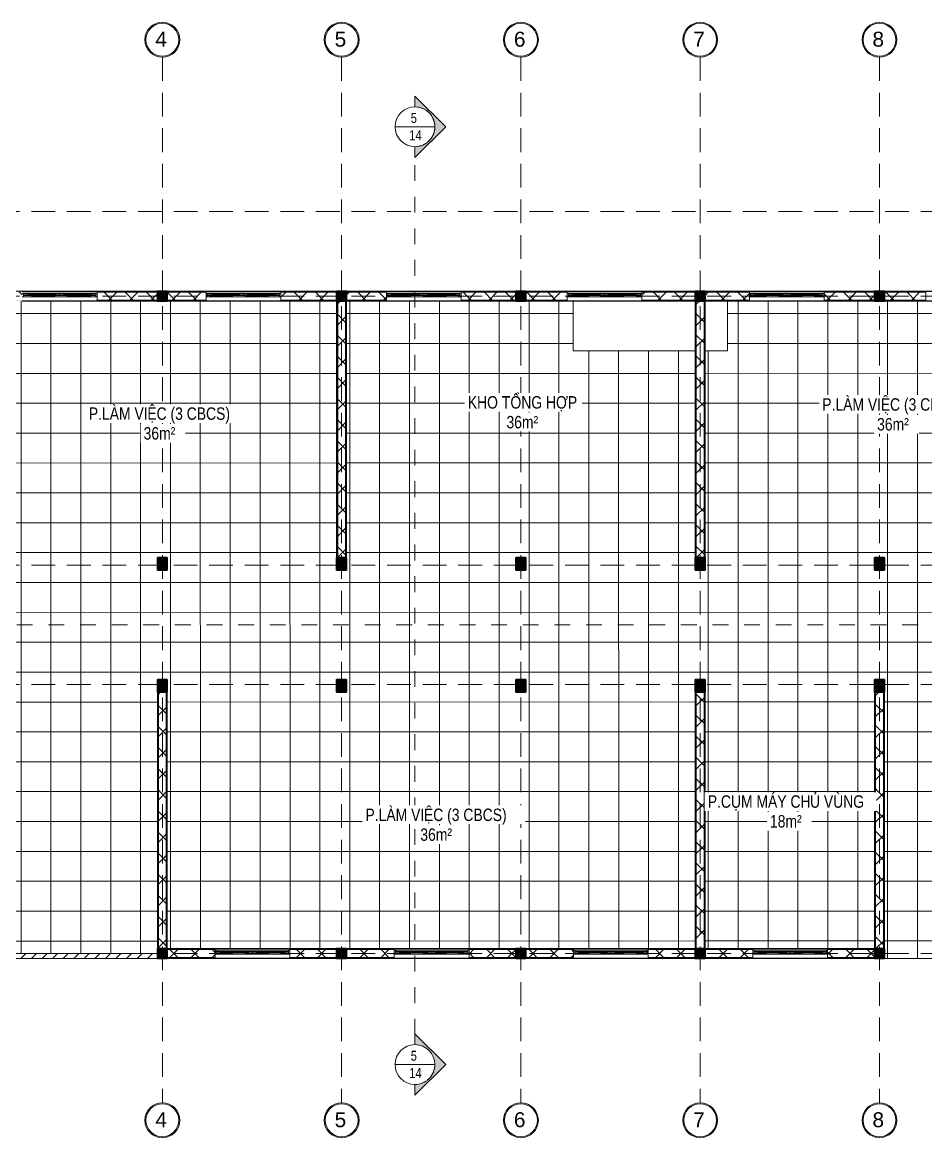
# Model space of a CAD drawing. Header units: millimetres. Extents: x -8365 to 42684, y -5903 to 18700.
# Drawn here: x 8838 to 26978, y -3700 to 18700 of the extents above; entities that cross this region are included whole.
import ezdxf

# ---------------------------------------------------------------- set-up
doc = ezdxf.new("R2010")
doc.units = ezdxf.units.MM
for name, pattern in [('Abgebrochen', [714.375, 476.25, -238.125]), ('Aligning Line', [635, 317.5, -317.5]), ('Hidden', [714.375, 476.25, -238.125])]:
    doc.linetypes.add(name, pattern=pattern)
for name, color, linetype, lineweight in [('A-FLOR', 7, 'Continuous', 9), ('A-FLOR-PATT', 7, 'Continuous', 9), ('A-GLAZ', 7, 'Continuous', 18), ('A-WALL', 7, 'Continuous', 25), ('A-WALL-PATT', 7, 'Continuous', 18), ('G-ANNO-SYMB', 7, 'Abgebrochen', 9), ('G-ANNO-TEXT', 7, 'Continuous', 9), ('S-COLS', 7, 'Continuous', 25), ('S-GRID', 7, 'Continuous', 9), ('S-GRID-IDEN', 7, 'Continuous', 9)]:
    doc.layers.add(name, color=color, linetype=linetype, lineweight=lineweight)
doc.styles.add('Arial', font='arial.ttf', dxfattribs={"width": 0.8, "height": 200})
doc.styles.add('Arial_1', font='arial.ttf', dxfattribs={"height": 300})
doc.styles.add('Arial_2', font='arial.ttf', dxfattribs={"width": 0.8, "height": 250})
doc.styles.add('Arial_3', font='arial.ttf', dxfattribs={"width": 0.8, "height": 250})
pattern_1 = [(0, (0, 0), (406.4, 101.6), [33.528, -271.272, 33.528, -271.272, -1625.6]), (0, (0, 0), (406.4, 101.6), [-609.6, 33.528, -576.072, 33.528, -271.272, -711.2]), (0, (0, 0), (406.4, 101.6), [-1524, 33.528, -169.672, 33.528, -474.472]), (120, (152.4, 50.8), (-291.18818, 301.15272), [33.528, -271.272, 33.528, -271.272, -1625.6]), (120, (152.4, 50.8), (-291.18818, 301.15272), [-609.6, 33.528, -576.072, 33.528, -271.272, -711.2]), (120, (152.4, 50.8), (-291.18818, 301.15272), [-1524, 33.528, -169.672, 33.528, -474.472]), (240, (203.2, 254), (-115.21182, -402.75272), [33.528, -271.272, 33.528, -271.272, -1625.6]), (240, (203.2, 254), (-115.21182, -402.75272), [-609.6, 33.528, -576.072, 33.528, -271.272, -711.2]), (240, (203.2, 254), (-115.21182, -402.75272), [-1524, 33.528, -169.672, 33.528, -474.472])]
pattern_2 = [(45, (0, 0), (-212.132, 212.132), []), (135, (0, 0), (-212.132, -212.132), [])]

# ---------------------------------------------------------------- blocks, each defined once
blk = doc.blocks.new('CUA SO 2 CANH NHOM KINH O O THOANG - S1_1500x1800-2404851-04_MẶT BẰNG TẦNG 4')
at = {"layer": 'A-GLAZ'}
for p, q in [((-725, 63), (-750, 63)), ((-725, -13), (-725, 63)), ((-649, 37.5), (-725, 37.5)), ((-725, 37.5), (-725, 12.5)), ((-725, 12.5), (-649, 12.5)), ((-649, 12.5), (-649, 37.5)), ((-76, 27.5), (-649, 27.5)), ((-649, 27.5), (-649, 22.5)), ((-649, 22.5), (-76, 22.5)), ((0, 37.5), (-76, 37.5)), ((-76, 37.5), (-76, 12.5)), ((-76, 22.5), (-76, 27.5)), ((-76, 12.5), (0, 12.5)), ((0, 12.5), (0, 37.5)), ((76, 37.5), (0, 37.5)), ((0, 37.5), (0, 12.5)), ((0, 12.5), (76, 12.5)), ((76, 12.5), (76, 37.5)), ((649, 27.5), (76, 27.5)), ((76, 27.5), (76, 22.5)), ((76, 22.5), (649, 22.5)), ((725, 37.5), (649, 37.5)), ((649, 37.5), (649, 12.5)), ((649, 22.5), (649, 27.5)), ((649, 12.5), (725, 12.5)), ((750, 63), (725, 63)), ((725, 63), (725, -13)), ((725, 12.5), (725, 37.5)), ((-750, -13), (-725, -13)), ((725, -13), (750, -13))]:
    blk.add_line(p, q, dxfattribs=at)
at = {"layer": 'A-GLAZ', "lineweight": 9}
for p, q in [((-725, 63), (725, 63)), ((-649, 37.5), (-76, 37.5)), ((-76, 12.5), (-649, 12.5)), ((76, 37.5), (649, 37.5)), ((649, 12.5), (76, 12.5)), ((725, -13), (-725, -13))]:
    blk.add_line(p, q, dxfattribs=at)
blk = doc.blocks.new('M_Concrete-Rectangular-Column - COT200X200-2391835-04_MẶT BẰNG TẦNG 4')
at = {"layer": 'S-COLS', "lineweight": 35}
blk.add_hatch(color=256, dxfattribs=at).paths.add_polyline_path([(100, -100), (100, 100), (-100, 100), (-100, -100)])
for p, q in [((100, 100), (-100, 100)), ((-100, 100), (-100, -100)), ((100, -100), (100, 100)), ((-100, -100), (100, -100))]:
    blk.add_line(p, q, dxfattribs=at)
blk = doc.blocks.new('M_Concrete-Rectangular-Column - COT200X250-2391840-04_MẶT BẰNG TẦNG 4')
at = {"layer": 'S-COLS', "lineweight": 35}
blk.add_hatch(color=256, dxfattribs=at).paths.add_polyline_path([(100, -125), (100, 125), (-100, 125), (-100, -125)])
for p, q in [((100, 125), (-100, 125)), ((-100, 125), (-100, -125)), ((100, -125), (100, 125)), ((-100, -125), (100, -125))]:
    blk.add_line(p, q, dxfattribs=at)
blk = doc.blocks.new('Section - CAT DUNG-122916-04_MẶT BẰNG TẦNG 4')
at = {"layer": 'G-ANNO-SYMB', "linetype": 'Continuous'}
h = blk.add_hatch(color=256, dxfattribs=at)
edge = h.paths.add_edge_path()
edge.add_line((0.18, 0), (-2, 0))
edge.add_arc((-6, 0), 4, 0, 90)
edge.add_arc((-6, 0), 4, 90, 180)
edge.add_line((-10, 0), (-12.18, 0))
edge.add_line((-12.18, 0), (-6, 6.18))
edge.add_line((-6, 6.18), (0.18, 0))
for p, q in [((-6, 6.18), (-12.18, 0)), ((0.18, 0), (-6, 6.18)), ((-12.18, 0), (-10, 0)), ((-2, 0), (0.18, 0))]:
    blk.add_line(p, q, dxfattribs=at)
for start, end in [(360, 180), (90, 180), (0, 90), (180, 360)]:
    blk.add_arc((-6, 0), 4, start, end, dxfattribs=at)
blk = doc.blocks.new('Grid - TRUC  D1-102336-04_MẶT BẰNG TẦNG 4')
at = {"layer": 'S-GRID-IDEN'}
for radius in [3.5, 3.3]:
    blk.add_circle((0, 0), radius, dxfattribs=at)

msp = doc.modelspace()

# ---------------------------------------------------------------- hatches: boundary and pattern name
at = {"layer": 'A-FLOR-PATT'}
h = msp.add_hatch(dxfattribs=at)
h.set_pattern_fill('FP_6', color=256, style=0, pattern_type=2)
h.set_pattern_definition([(0.0043, (16612.5, 7449.6), (-0.045, 600), []), (90.004, (16612.5, 7449.6), (-600, -0.042), [])])
h.paths.add_polyline_path([(1174, 2450), (1174, 2450), (1174, 2250)])
h.paths.add_polyline_path([(700, 2445), (695, 2450), (450, 2450), (450, 2445), (677, 2445)])
h.paths.add_polyline_path([(26150, -99), (32295, -98), (32295, 94), (37045, 94), (37045, 2445), (37255, 2445), (37265, 7700), (37250, 7700), (37250, 5250), (37050, 5250), (37050, 7700), (33250, 7700), (33250, 10038), (33230, 10041), (33218, 10045), (33204, 10054), (33199, 10058), (33190, 10068), (33180, 10088), (33176, 10099), (33175, 10118), (33179, 10136), (33185, 10150), (33195, 10163), (33205, 10173), (33219, 10182), (33219, 11974), (33250, 11974), (33250, 14800), (29750, 14800), (29750, 11298), (29781, 11306), (30299, 11547), (30346, 11742), (30479, 11458), (30526, 11653), (31075, 11909), (31075, 11904), (31095, 11909), (31095, 11906), (31105, 11909), (31105, 10181), (31123, 10168), (31136, 10155), (31144, 10141), (31148, 10122), (31149, 10103), (31143, 10084), (31134, 10067), (31119, 10053), (31103, 10044), (31090, 10039), (31075, 10038), (31054, 10041), (31044, 10044), (31026, 10057), (31014, 10070), (31005, 10084), (31001, 10100), (29823, 10100), (29820, 10084), (29809, 10067), (29795, 10053), (29779, 10043), (29766, 10040), (29750, 10038), (29750, 7700), (29550, 7700), (29550, 13100), (23000, 13100), (23000, 12100), (22550, 12100), (22550, 7700), (22350, 7700), (22350, 12100), (19900, 12100), (19900, 13100), (15350, 13100), (15350, 7700), (15150, 7700), (15150, 13100), (8150, 13100), (8150, 7700), (7950, 7700), (7950, 10038), (7930, 10041), (7918, 10045), (7907, 10052), (7899, 10058), (7890, 10068), (7880, 10088), (7876, 10100), (7875, 10118), (7879, 10136), (7885, 10150), (7895, 10163), (7905, 10173), (7919, 10182), (7919, 11974), (7950, 11974), (7950, 14800), (4450, 14800), (4450, 13406), (5450, 13406), (5450, 13106), (4450, 13106), (4450, 10314), (4589, 10314), (4589, 6600), (4589, 6600), (4589, 2885), (1174, 2885), (1174, 2450), (700, 2450), (700, 500), (700, 94), (5450, 94), (5450, 0), (11550, 0), (11550, 5500), (11750, 5500), (11750, 100), (22350, 100), (22350, 5500), (22550, 5500), (22550, 100), (25950, 100), (25950, 5500), (26150, 5500), (26150, -85)])
h.paths.add_polyline_path([(37045, 2445), (37045, 2795), (37050, 2795), (37050, 3400), (37150, 3400), (37150, 2795), (37145, 2795), (37145, 2545), (37069, 2469)])
h.paths.add_polyline_path([(100, 6600), (100, 6600), (81, 6600)])
h.paths.add_polyline_path([(-3970, 4400), (-1200, 4400), (-1200, 6600), (-1200, 6600), (-1200, 8800), (-4026, 8800), (-4050, 4400)])
h.paths.add_polyline_path([(29750, 5250), (29550, 5250), (29550, 5500), (29750, 5500)])
h.paths.add_polyline_path([(18950, 5250), (18750, 5250), (18750, 5500), (18950, 5500), (18950, 5400)])
h.paths.add_polyline_path([(33250, 5250), (33250, 5500), (33450, 5500), (33450, 5250)])
h.paths.add_polyline_path([(8150, 5250), (7950, 5250), (7950, 5500), (8150, 5500)])
h.paths.add_polyline_path([(15150, 5250), (15150, 5500), (15350, 5500), (15350, 5250)])
h.paths.add_polyline_path([(11750, 7700), (11550, 7700), (11550, 7950), (11750, 7950)])
h.paths.add_polyline_path([(18950, 7700), (18750, 7700), (18750, 7950), (18950, 7950)])
h.paths.add_polyline_path([(25950, 7700), (25950, 7950), (26150, 7950), (26150, 7700)])
h.paths.add_polyline_path([(34550, 7900), (34550, 8500), (34650, 8500), (34650, 9300), (34550, 9300), (34550, 9400), (34350, 9400), (34350, 9500), (37050, 9500), (37050, 9502), (33450, 9502), (33451, 9500), (33550, 9500), (33550, 9400), (33450, 9400), (33450, 7900), (34157, 7900)])
h.paths.add_polyline_path([(35111, 7900), (37050, 7900), (37050, 7903), (35000, 7903), (35000, 8452), (34650, 8452), (34650, 7900), (35001, 7900)])
h.paths.add_polyline_path([(37250, 7900), (37265, 7900), (37270, 10470), (37250, 10470), (37250, 7938)])
h.paths.add_polyline_path([(6625, 10038), (6604, 10041), (6589, 10047), (6578, 10055), (6567, 10066), (6558, 10081), (6553, 10094), (6551, 10113), (6553, 10130), (6559, 10146), (6570, 10162), (6580, 10171), (6595, 10181), (6595, 11974), (6656, 11974), (6657, 10180), (6673, 10170), (6683, 10159), (6693, 10144), (6698, 10131), (6700, 10113), (6698, 10095), (6691, 10079), (6681, 10063), (6674, 10056), (6656, 10044), (6641, 10039), (6634, 10039)])
h.paths.add_polyline_path([(31925, 10038), (31904, 10041), (31889, 10047), (31878, 10055), (31867, 10066), (31858, 10081), (31853, 10094), (31851, 10113), (31853, 10130), (31859, 10146), (31870, 10162), (31880, 10171), (31895, 10181), (31895, 11974), (31956, 11974), (31957, 10180), (31973, 10170), (31983, 10159), (31993, 10144), (31998, 10131), (32000, 10113), (31998, 10095), (31991, 10079), (31981, 10063), (31974, 10056), (31956, 10044), (31941, 10039)])
h.paths.add_polyline_path([(4250, 10314), (4250, 13106), (700, 13106), (700, 10750), (1174, 10750), (1174, 10314), (4132, 10314)])
h.paths.add_polyline_path([(37270, 10570), (37275, 13300), (37250, 13300), (37250, 10570)])
h.paths.add_polyline_path([(600, 10750), (695, 10750), (700, 10755), (450, 10755), (450, 10750), (557, 10750)])
h.paths.add_polyline_path([(18950, 13300), (29550, 13301), (29550, 13301), (8150, 13302), (8150, 13300), (18750, 13300)])
h.paths.add_polyline_path([(4250, 13406), (4250, 15000), (4250, 15000), (4250, 13406)])
at = {"layer": 'A-WALL-PATT', "lineweight": 9}
h = msp.add_hatch(dxfattribs=at)
h.set_pattern_fill('FP_2', color=256, style=0, pattern_type=2)
h.set_pattern_definition(pattern_1)
h.paths.add_polyline_path([(8150, 13285), (8838, 13285), (8838, 13300), (8150, 13300)])
h.paths.add_polyline_path([(29550, 13285), (29550, 13300), (28478, 13300), (28478, 13285)])
h.paths.add_polyline_path([(12528, 13285), (12528, 13300), (11750, 13300), (11750, 13285)])
h.paths.add_polyline_path([(18750, 13285), (18750, 13300), (17648, 13300), (17648, 13285)])
h.paths.add_polyline_path([(24938, 13285), (25950, 13285), (25950, 13300), (24938, 13300)])
h.paths.add_polyline_path([(11550, 13285), (11550, 13300), (10338, 13300), (10338, 13285)])
h.paths.add_polyline_path([(19778, 13285), (19778, 13300), (18950, 13300), (18950, 13285)])
h.paths.add_polyline_path([(26150, 13285), (26978, 13285), (26978, 13300), (26150, 13300), (26150, 13294)])
h.paths.add_polyline_path([(22719, 13285), (23438, 13285), (23438, 13300), (22550, 13300), (22550, 13285)])
h.paths.add_polyline_path([(15150, 13285), (15150, 13300), (14028, 13300), (14028, 13285), (15094, 13285)])
h.paths.add_polyline_path([(21278, 13285), (22350, 13285), (22350, 13300), (21278, 13300)])
h.paths.add_polyline_path([(15350, 13285), (16148, 13285), (16148, 13300), (15350, 13300), (15350, 13294)])
h = msp.add_hatch(dxfattribs=at)
h.set_pattern_fill('FP_3', color=256, style=0, pattern_type=2)
h.set_pattern_definition(pattern_2)
h.paths.add_polyline_path([(8150, 13115), (8838, 13115), (8838, 13285), (8150, 13285)])
h.paths.add_polyline_path([(29550, 13115), (29550, 13285), (28478, 13285), (28478, 13115)])
h.paths.add_polyline_path([(15350, 13115), (16148, 13115), (16148, 13285), (15350, 13285), (15350, 13117)])
h.paths.add_polyline_path([(11750, 13115), (12528, 13115), (12528, 13285), (11750, 13285), (11750, 13145)])
h.paths.add_polyline_path([(10338, 13115), (11550, 13115), (11550, 13285), (10338, 13285), (10338, 13200)])
h.paths.add_polyline_path([(19778, 13115), (19778, 13285), (18950, 13285), (18950, 13115)])
h.paths.add_polyline_path([(18750, 13115), (18750, 13285), (17648, 13285), (17648, 13115)])
h.paths.add_polyline_path([(15094, 13115), (15150, 13115), (15150, 13285), (14028, 13285), (14028, 13115)])
h.paths.add_polyline_path([(24938, 13115), (25950, 13115), (25950, 13285), (24938, 13285), (24938, 13200)])
h.paths.add_polyline_path([(26150, 13115), (26978, 13115), (26978, 13285), (26150, 13285), (26150, 13165)])
h.paths.add_polyline_path([(21278, 13115), (22350, 13115), (22350, 13285), (21278, 13285), (21278, 13200)])
h.paths.add_polyline_path([(23438, 13115), (23438, 13285), (22550, 13285), (22550, 13115), (22719, 13115)])
h = msp.add_hatch(dxfattribs=at)
h.set_pattern_fill('FP_2', color=256, style=0, pattern_type=2)
h.set_pattern_definition(pattern_1)
h.paths.add_polyline_path([(8150, 13100), (8838, 13100), (8838, 13115), (8150, 13115)])
h.paths.add_polyline_path([(29550, 13100), (29550, 13115), (28478, 13115), (28478, 13100)])
h.paths.add_polyline_path([(25950, 13100), (25950, 13115), (24938, 13115), (24938, 13100)])
h.paths.add_polyline_path([(18950, 13100), (19778, 13100), (19778, 13115), (18950, 13115), (18950, 13109)])
h.paths.add_polyline_path([(26150, 13100), (26978, 13100), (26978, 13115), (26150, 13115), (26150, 13109)])
h.paths.add_polyline_path([(12528, 13100), (12528, 13115), (11750, 13115), (11750, 13100)])
h.paths.add_polyline_path([(11550, 13100), (11550, 13115), (10338, 13115), (10338, 13100)])
h.paths.add_polyline_path([(23438, 13100), (23438, 13115), (22550, 13115), (22550, 13100), (22719, 13100)])
h.paths.add_polyline_path([(17648, 13100), (18750, 13100), (18750, 13115), (17648, 13115)])
h.paths.add_polyline_path([(14028, 13100), (15150, 13100), (15150, 13115), (14028, 13115)])
h.paths.add_polyline_path([(21278, 13100), (22350, 13100), (22350, 13115), (21278, 13115)])
h.paths.add_polyline_path([(15350, 13100), (16148, 13100), (16148, 13115), (15350, 13115)])
h = msp.add_hatch(dxfattribs=at)
h.set_pattern_fill('FP_2', color=256, style=0, pattern_type=2)
h.set_pattern_definition(pattern_1)
h.paths.add_polyline_path([(15165, 7950), (15165, 13100), (15150, 13100), (15150, 7950), (15165, 7950)])
h = msp.add_hatch(dxfattribs=at)
h.set_pattern_fill('FP_3', color=256, style=0, pattern_type=2)
h.set_pattern_definition(pattern_2)
h.paths.add_polyline_path([(15165, 7950), (15335, 7950), (15335, 13100), (15165, 13100), (15165, 11000)])
h = msp.add_hatch(dxfattribs=at)
h.set_pattern_fill('FP_2', color=256, style=0, pattern_type=2)
h.set_pattern_definition(pattern_1)
h.paths.add_polyline_path([(15335, 7950), (15350, 7950), (15350, 13100), (15335, 13100), (15335, 11000)])
h = msp.add_hatch(dxfattribs=at)
h.set_pattern_fill('FP_2', color=256, style=0, pattern_type=2)
h.set_pattern_definition(pattern_1)
h.paths.add_polyline_path([(22350, 7950), (22365, 7950), (22365, 13100), (22350, 13100), (22350, 11000)])
h = msp.add_hatch(dxfattribs=at)
h.set_pattern_fill('FP_3', color=256, style=0, pattern_type=2)
h.set_pattern_definition(pattern_2)
h.paths.add_polyline_path([(22365, 7950), (22535, 7950), (22535, 13100), (22365, 13100), (22365, 11000)])
h = msp.add_hatch(dxfattribs=at)
h.set_pattern_fill('FP_2', color=256, style=0, pattern_type=2)
h.set_pattern_definition(pattern_1)
h.paths.add_polyline_path([(22550, 7950), (22550, 13100), (22535, 13100), (22535, 7950)])
h = msp.add_hatch(dxfattribs=at)
h.set_pattern_fill('FP_2', color=256, style=0, pattern_type=2)
h.set_pattern_definition(pattern_1)
h.paths.add_polyline_path([(11565, 100), (11565, 5250), (11550, 5250), (11550, 100)])
h = msp.add_hatch(dxfattribs=at)
h.set_pattern_fill('FP_3', color=256, style=0, pattern_type=2)
h.set_pattern_definition(pattern_2)
h.paths.add_polyline_path([(11735, 100), (11735, 5250), (11565, 5250), (11565, 100)])
h = msp.add_hatch(dxfattribs=at)
h.set_pattern_fill('FP_2', color=256, style=0, pattern_type=2)
h.set_pattern_definition(pattern_1)
h.paths.add_polyline_path([(11735, 100), (11750, 100), (11750, 5250), (11735, 5250), (11735, 500)])
h = msp.add_hatch(dxfattribs=at)
h.set_pattern_fill('FP_2', color=256, style=0, pattern_type=2)
h.set_pattern_definition(pattern_1)
h.paths.add_polyline_path([(22350, 100), (22365, 100), (22365, 5250), (22350, 5250), (22350, 500)])
h = msp.add_hatch(dxfattribs=at)
h.set_pattern_fill('FP_3', color=256, style=0, pattern_type=2)
h.set_pattern_definition(pattern_2)
h.paths.add_polyline_path([(22535, 100), (22535, 5250), (22365, 5250), (22365, 100)])
h = msp.add_hatch(dxfattribs=at)
h.set_pattern_fill('FP_2', color=256, style=0, pattern_type=2)
h.set_pattern_definition(pattern_1)
h.paths.add_polyline_path([(22535, 100), (22550, 100), (22550, 5250), (22535, 5250), (22535, 500)])
h = msp.add_hatch(dxfattribs=at)
h.set_pattern_fill('FP_2', color=256, style=0, pattern_type=2)
h.set_pattern_definition(pattern_1)
h.paths.add_polyline_path([(25965, 100), (25965, 5250), (25950, 5250), (25950, 100)])
h = msp.add_hatch(dxfattribs=at)
h.set_pattern_fill('FP_3', color=256, style=0, pattern_type=2)
h.set_pattern_definition(pattern_2)
h.paths.add_polyline_path([(26135, 100), (26135, 5250), (25965, 5250), (25965, 100)])
h = msp.add_hatch(dxfattribs=at)
h.set_pattern_fill('FP_2', color=256, style=0, pattern_type=2)
h.set_pattern_definition(pattern_1)
h.paths.add_polyline_path([(26150, 100), (26150, 5250), (26135, 5250), (26135, 100)])
h = msp.add_hatch(dxfattribs=at)
h.set_pattern_fill('FP_1', color=256, style=0, pattern_type=2)
h.set_pattern_definition([(45, (0, 0), (-106.066, 106.066), [])])
h.paths.add_polyline_path([(11550, -100), (11550, 0), (4200, 0), (4200, -100), (9374, -100)])
h = msp.add_hatch(dxfattribs=at)
h.set_pattern_fill('FP_2', color=256, style=0, pattern_type=2)
h.set_pattern_definition(pattern_1)
h.paths.add_polyline_path([(25008, 85), (25950, 85), (25950, 100), (25008, 100)])
h.paths.add_polyline_path([(12708, 85), (12708, 100), (11750, 100), (11750, 85)])
h.paths.add_polyline_path([(16308, 85), (16308, 100), (15350, 100), (15350, 85)])
h.paths.add_polyline_path([(21408, 85), (22350, 85), (22350, 100), (21408, 100)])
h.paths.add_polyline_path([(14208, 85), (15150, 85), (15150, 100), (14208, 100)])
h.paths.add_polyline_path([(23508, 85), (23508, 100), (22550, 100), (22550, 85)])
h.paths.add_polyline_path([(18950, 85), (19908, 85), (19908, 100), (18950, 100), (18950, 92)])
h.paths.add_polyline_path([(17808, 85), (18750, 85), (18750, 100), (17808, 100)])
h = msp.add_hatch(dxfattribs=at)
h.set_pattern_fill('FP_3', color=256, style=0, pattern_type=2)
h.set_pattern_definition(pattern_2)
h.paths.add_polyline_path([(11750, -85), (12708, -85), (12708, 85), (11750, 85), (11750, 82)])
h.paths.add_polyline_path([(14208, -85), (15150, -85), (15150, 85), (14208, 85), (14208, 0)])
h.paths.add_polyline_path([(16308, -85), (16308, 85), (15350, 85), (15350, -85)])
h.paths.add_polyline_path([(18950, -85), (19908, -85), (19908, 85), (18950, 85), (18950, -46)])
h.paths.add_polyline_path([(25008, -85), (25950, -85), (25950, 85), (25008, 85), (25008, 0)])
h.paths.add_polyline_path([(17808, -85), (18750, -85), (18750, 85), (17808, 85), (17808, 0)])
h.paths.add_polyline_path([(22550, -85), (23508, -85), (23508, 85), (22550, 85), (22550, 82)])
h.paths.add_polyline_path([(22350, -85), (22350, 85), (21408, 85), (21408, -85)])
h = msp.add_hatch(dxfattribs=at)
h.set_pattern_fill('FP_2', color=256, style=0, pattern_type=2)
h.set_pattern_definition(pattern_1)
h.paths.add_polyline_path([(11750, -100), (12708, -100), (12708, -85), (11750, -85), (11750, -98)])
h.paths.add_polyline_path([(16308, -100), (16308, -85), (15350, -85), (15350, -100)])
h.paths.add_polyline_path([(25008, -100), (25950, -100), (25950, -85), (25008, -85)])
h.paths.add_polyline_path([(14208, -100), (15150, -100), (15150, -85), (14208, -85)])
h.paths.add_polyline_path([(19908, -100), (19908, -85), (18950, -85), (18950, -100)])
h.paths.add_polyline_path([(21408, -100), (22350, -100), (22350, -85), (21408, -85)])
h.paths.add_polyline_path([(17808, -100), (18750, -100), (18750, -85), (17808, -85)])
h.paths.add_polyline_path([(22550, -100), (23508, -100), (23508, -85), (22550, -85), (22550, -92)])

# ---------------------------------------------------------------- linework, layer by layer
at = {"layer": 'A-FLOR'}
for p, q in [((29550, 13301), (8150, 13302)), ((19900, 12100), (19900, 13100)), ((23000, 13100), (23000, 12100)), ((22350, 12100), (19900, 12100)), ((23000, 12100), (22550, 12100)), ((5450, -100), (11550, -100)), ((26150, -99), (32295, -98))]:
    msp.add_line(p, q, dxfattribs=at)
at = {"layer": 'A-WALL'}
for p, q in [((8838, 13300), (10338, 13300)), ((12528, 13300), (14028, 13300)), ((16148, 13300), (17648, 13300)), ((19778, 13300), (21278, 13300)), ((23438, 13300), (24938, 13300)), ((26978, 13300), (28478, 13300)), ((10338, 13100), (8838, 13100)), ((14028, 13100), (12528, 13100)), ((17648, 13100), (16148, 13100)), ((21278, 13100), (19778, 13100)), ((24938, 13100), (23438, 13100)), ((28478, 13100), (26978, 13100)), ((12708, 100), (14208, 100)), ((16308, 100), (17808, 100)), ((19908, 100), (21408, 100)), ((23508, 100), (25008, 100)), ((14208, -100), (12708, -100)), ((17808, -100), (16308, -100)), ((21408, -100), (19908, -100)), ((25008, -100), (23508, -100))]:
    msp.add_line(p, q, dxfattribs=at)
at = {"layer": 'A-WALL', "lineweight": 18}
for p, q in [((11550, 13300), (10338, 13300)), ((10338, 13300), (10338, 13100)), ((12528, 13300), (11750, 13300)), ((12528, 13100), (12528, 13300)), ((15150, 13300), (14028, 13300)), ((14028, 13300), (14028, 13100)), ((16148, 13300), (15350, 13300)), ((16148, 13100), (16148, 13300)), ((18750, 13300), (17648, 13300)), ((17648, 13300), (17648, 13100)), ((19778, 13300), (18950, 13300)), ((19778, 13100), (19778, 13300)), ((22350, 13300), (21278, 13300)), ((21278, 13300), (21278, 13100)), ((23438, 13300), (22550, 13300)), ((23438, 13100), (23438, 13300)), ((25950, 13300), (24938, 13300)), ((24938, 13300), (24938, 13100)), ((26978, 13300), (26150, 13300)), ((26978, 13100), (26978, 13300)), ((10338, 13100), (11550, 13100)), ((11750, 13100), (12528, 13100)), ((14028, 13100), (15150, 13100)), ((15150, 13100), (15150, 7950)), ((15350, 13100), (16148, 13100)), ((15350, 7950), (15350, 13100)), ((17648, 13100), (18750, 13100)), ((18950, 13100), (19778, 13100)), ((21278, 13100), (22350, 13100)), ((22350, 13100), (22350, 7950)), ((22550, 13100), (23438, 13100)), ((22550, 7950), (22550, 13100)), ((24938, 13100), (25950, 13100)), ((26150, 13100), (26978, 13100)), ((11550, 5250), (11550, 100)), ((11750, 100), (11750, 5250)), ((22350, 5250), (22350, 100)), ((22550, 100), (22550, 5250)), ((25950, 5250), (25950, 100)), ((26150, 100), (26150, 5250)), ((11550, 0), (4200, 0)), ((12708, 100), (11750, 100)), ((12708, -100), (12708, 100)), ((15150, 100), (14208, 100)), ((14208, 100), (14208, -100)), ((16308, 100), (15350, 100)), ((16308, -100), (16308, 100)), ((18750, 100), (17808, 100)), ((17808, 100), (17808, -100)), ((19908, 100), (18950, 100)), ((19908, -100), (19908, 100)), ((22350, 100), (21408, 100)), ((21408, 100), (21408, -100)), ((23508, 100), (22550, 100)), ((23508, -100), (23508, 100)), ((25950, 100), (25008, 100)), ((25008, 100), (25008, -100)), ((4200, -100), (11550, -100)), ((11750, -100), (12708, -100)), ((14208, -100), (15150, -100)), ((15350, -100), (16308, -100)), ((17808, -100), (18750, -100)), ((18950, -100), (19908, -100)), ((21408, -100), (22350, -100)), ((22550, -100), (23508, -100)), ((25008, -100), (25950, -100))]:
    msp.add_line(p, q, dxfattribs=at)
at = {"layer": 'A-WALL', "lineweight": 35}
for p, q in [((11550, 13285), (10338, 13285)), ((12528, 13285), (11750, 13285)), ((15150, 13285), (14028, 13285)), ((16148, 13285), (15350, 13285)), ((18750, 13285), (17648, 13285)), ((19778, 13285), (18950, 13285)), ((22350, 13285), (21278, 13285)), ((23438, 13285), (22550, 13285)), ((25950, 13285), (24938, 13285)), ((26978, 13285), (26150, 13285)), ((11550, 13115), (10338, 13115)), ((12528, 13115), (11750, 13115)), ((15150, 13115), (14028, 13115)), ((15165, 13100), (15165, 7950)), ((15335, 13100), (15335, 7950)), ((16148, 13115), (15350, 13115)), ((18750, 13115), (17648, 13115)), ((19778, 13115), (18950, 13115)), ((22350, 13115), (21278, 13115)), ((22365, 13100), (22365, 7950)), ((22535, 13100), (22535, 7950)), ((23438, 13115), (22550, 13115)), ((25950, 13115), (24938, 13115)), ((26978, 13115), (26150, 13115)), ((11565, 5250), (11565, 100)), ((11735, 5250), (11735, 100)), ((22365, 5250), (22365, 100)), ((22535, 5250), (22535, 100)), ((25965, 5250), (25965, 100)), ((26135, 5250), (26135, 100)), ((12708, 85), (11750, 85)), ((15150, 85), (14208, 85)), ((16308, 85), (15350, 85)), ((18750, 85), (17808, 85)), ((19908, 85), (18950, 85)), ((22350, 85), (21408, 85)), ((23508, 85), (22550, 85)), ((25950, 85), (25008, 85)), ((12708, -85), (11750, -85)), ((15150, -85), (14208, -85)), ((16308, -85), (15350, -85)), ((18750, -85), (17808, -85)), ((19908, -85), (18950, -85)), ((22350, -85), (21408, -85)), ((23508, -85), (22550, -85)), ((25950, -85), (25008, -85))]:
    msp.add_line(p, q, dxfattribs=at)
at = {"layer": 'G-ANNO-SYMB', "linetype": 'Continuous'}
for p, q in [((16322, 16602), (17122, 16602)), ((16322, -2231), (17122, -2231))]:
    msp.add_line(p, q, dxfattribs=at)
at = {"layer": 'G-ANNO-SYMB', "linetype": 'Aligning Line'}
for p, q in [((16722, -1631), (16722, 16002)), ((-7147, 6600), (41466, 6600))]:
    msp.add_line(p, q, dxfattribs=at)
at = {"layer": 'S-GRID', "linetype": 'Hidden'}
for p, q in [((11650, 18000), (11650, -3000)), ((15250, 18000), (15250, -3000)), ((18850, 18000), (18850, -3000)), ((22450, 18000), (22450, -3000)), ((26050, 18000), (26050, -3000)), ((39500, 14900), (-3000, 14900)), ((39500, 13200), (-3000, 13200)), ((39500, 7800), (-3000, 7800)), ((39500, 5400), (-3000, 5400)), ((39500, 0), (-3000, 0))]:
    msp.add_line(p, q, dxfattribs=at)

# ---------------------------------------------------------------- block references
at = {"layer": 'A-GLAZ', "lineweight": 9}
for p in [(9588, 13200), (13278, 13200), (16898, 13200), (20528, 13200), (24188, 13200), (13458, 0), (17058, 0), (20658, 0), (24258, 0)]:
    msp.add_blockref('CUA SO 2 CANH NHOM KINH O O THOANG - S1_1500x1800-2404851-04_MẶT BẰNG TẦNG 4', p, dxfattribs=at)
at = {"layer": 'G-ANNO-SYMB', "linetype": 'Continuous', "xscale": 99.99999999999993, "yscale": 99.99999999999993, "zscale": 99.99999999999993, "rotation": 269.9999999999997}
msp.add_blockref('Section - CAT DUNG-122916-04_MẶT BẰNG TẦNG 4', (16722, 16002), dxfattribs=at)
at = {"layer": 'G-ANNO-SYMB', "linetype": 'Continuous', "extrusion": (0, 0, -1), "xscale": 99.99999999999993, "yscale": 99.99999999999993, "zscale": 99.99999999999993, "rotation": 90.0000000000001}
msp.add_blockref('Section - CAT DUNG-122916-04_MẶT BẰNG TẦNG 4', (-16722, -1631), dxfattribs=at)
at = {"layer": 'S-COLS', "lineweight": 35}
for name, p in [('M_Concrete-Rectangular-Column - COT200X200-2391835-04_MẶT BẰNG TẦNG 4', (11650, 13200)), ('M_Concrete-Rectangular-Column - COT200X200-2391835-04_MẶT BẰNG TẦNG 4', (15250, 13200)), ('M_Concrete-Rectangular-Column - COT200X200-2391835-04_MẶT BẰNG TẦNG 4', (18850, 13200)), ('M_Concrete-Rectangular-Column - COT200X200-2391835-04_MẶT BẰNG TẦNG 4', (22450, 13200)), ('M_Concrete-Rectangular-Column - COT200X200-2391835-04_MẶT BẰNG TẦNG 4', (26050, 13200)), ('M_Concrete-Rectangular-Column - COT200X250-2391840-04_MẶT BẰNG TẦNG 4', (11650, 7825)), ('M_Concrete-Rectangular-Column - COT200X250-2391840-04_MẶT BẰNG TẦNG 4', (15250, 7825)), ('M_Concrete-Rectangular-Column - COT200X250-2391840-04_MẶT BẰNG TẦNG 4', (18850, 7825)), ('M_Concrete-Rectangular-Column - COT200X250-2391840-04_MẶT BẰNG TẦNG 4', (22450, 7825)), ('M_Concrete-Rectangular-Column - COT200X250-2391840-04_MẶT BẰNG TẦNG 4', (26050, 7825)), ('M_Concrete-Rectangular-Column - COT200X250-2391840-04_MẶT BẰNG TẦNG 4', (11650, 5375)), ('M_Concrete-Rectangular-Column - COT200X250-2391840-04_MẶT BẰNG TẦNG 4', (15250, 5375)), ('M_Concrete-Rectangular-Column - COT200X250-2391840-04_MẶT BẰNG TẦNG 4', (18850, 5375)), ('M_Concrete-Rectangular-Column - COT200X250-2391840-04_MẶT BẰNG TẦNG 4', (22450, 5375)), ('M_Concrete-Rectangular-Column - COT200X250-2391840-04_MẶT BẰNG TẦNG 4', (26050, 5375)), ('M_Concrete-Rectangular-Column - COT200X200-2391835-04_MẶT BẰNG TẦNG 4', (11650, 0)), ('M_Concrete-Rectangular-Column - COT200X200-2391835-04_MẶT BẰNG TẦNG 4', (15250, 0)), ('M_Concrete-Rectangular-Column - COT200X200-2391835-04_MẶT BẰNG TẦNG 4', (18850, 0)), ('M_Concrete-Rectangular-Column - COT200X200-2391835-04_MẶT BẰNG TẦNG 4', (22450, 0)), ('M_Concrete-Rectangular-Column - COT200X200-2391835-04_MẶT BẰNG TẦNG 4', (26050, 0))]:
    msp.add_blockref(name, p, dxfattribs=at)
at = {"layer": 'S-GRID-IDEN', "xscale": 99.99999999999993, "yscale": 99.99999999999993, "zscale": 99.99999999999993, "rotation": 180}
for p in [(11650, 18350), (15250, 18350), (18850, 18350), (22450, 18350), (26050, 18350), (11650, -3350), (15250, -3350), (18850, -3350), (22450, -3350), (26050, -3350)]:
    msp.add_blockref('Grid - TRUC  D1-102336-04_MẶT BẰNG TẦNG 4', p, dxfattribs=at)

# ---------------------------------------------------------------- next in the draw order: texts
at = {"layer": 'G-ANNO-SYMB', "linetype": 'Continuous', "char_height": 200, "width": 153.92, "attachment_point": 1, "style": 'Arial', "bg_fill": 3, "box_fill_scale": 1.25, "bg_fill_color": 256, "bg_fill_true_color": 13158600, "bg_fill_transparency": 0}
for insert in [(16638, 16879), (16638, -1954)]:
    msp.add_mtext('5', dxfattribs=dict(at, insert=insert))
at = {"layer": 'G-ANNO-TEXT', "char_height": 250, "attachment_point": 1, "style": 'Arial_2', "bg_fill": 3, "box_fill_scale": 1.25, "bg_fill_color": 256, "bg_fill_true_color": 13158600, "bg_fill_transparency": 0}
for s, insert, width in [('KHO T', (17783, 11192), 1038.99), ('P.LÀM VI', (24902, 11150), 1423.8), ('P.LÀM VI', (10174, 10967), 1423.8), ('P.C', (22602, 3176), 564.39), ('P.LÀM VI', (15729, 2909), 1423.8)]:
    msp.add_mtext(s, dxfattribs=dict(at, insert=insert, width=width))
at = {"layer": 'S-GRID-IDEN', "char_height": 300, "width": 288.61, "attachment_point": 1, "style": 'Arial_1', "bg_fill": 3, "box_fill_scale": 1.25, "bg_fill_color": 256, "bg_fill_true_color": 13158600, "bg_fill_transparency": 0}
for s, insert in [('4', (11509, 18511)), ('5', (15109, 18511)), ('6', (18709, 18511)), ('7', (22309, 18511)), ('8', (25909, 18511)), ('4', (11509, -3189)), ('5', (15109, -3189)), ('6', (18709, -3189)), ('7', (22309, -3189)), ('8', (25909, -3189))]:
    msp.add_mtext(s, dxfattribs=dict(at, insert=insert))

# ---------------------------------------------------------------- next in the draw order: texts
at = {"layer": 'G-ANNO-SYMB', "linetype": 'Continuous', "char_height": 200, "width": 307.85, "attachment_point": 1, "style": 'Arial', "bg_fill": 3, "box_fill_scale": 1.25, "bg_fill_color": 256, "bg_fill_true_color": 13158600, "bg_fill_transparency": 0}
for insert in [(16607, 16530), (16607, -2303)]:
    msp.add_mtext('14', dxfattribs=dict(at, insert=insert))
at = {"layer": 'G-ANNO-TEXT', "char_height": 250, "attachment_point": 1, "style": 'Arial_3', "bg_fill": 3, "box_fill_scale": 1.25, "bg_fill_color": 256, "bg_fill_true_color": 13158600, "bg_fill_transparency": 0}
for s, insert, width in [('\\fArial|b0|i0|c254|p34|;\\W.8;Ổ', (18640, 11192), 262.95), ('\\fArial|b0|i0|c254|p34|;\\W.8;Ệ', (26076, 11150), 224.47), ('\\fArial|b0|i0|c254|p34|;\\W.8;Ệ', (11349, 10967), 224.47), ('\\fArial|b0|i0|c254|p34|;\\W.8;Ụ', (23068, 3176), 243.71), ('\\fArial|b0|i0|c254|p34|;\\W.8;Ệ', (16904, 2909), 224.47)]:
    msp.add_mtext(s, dxfattribs=dict(at, insert=insert, width=width))

# ---------------------------------------------------------------- next in the draw order: texts
at = {"layer": 'G-ANNO-TEXT', "char_height": 250, "attachment_point": 1, "style": 'Arial_2', "bg_fill": 3, "box_fill_scale": 1.25, "bg_fill_color": 256, "bg_fill_true_color": 13158600, "bg_fill_transparency": 0}
for s, insert, width in [('NG H', (18857, 11192), 846.58), ('C (3 CBCS)', (26262, 11150), 1789.37), ('C (3 CBCS)', (11534, 10967), 1789.37), ('M MÁY CH', (23269, 3176), 1680.34), ('C (3 CBCS)', (17089, 2909), 1789.37)]:
    msp.add_mtext(s, dxfattribs=dict(at, insert=insert, width=width))

# ---------------------------------------------------------------- next in the draw order: texts
at = {"layer": 'G-ANNO-TEXT', "char_height": 250, "attachment_point": 1, "bg_fill": 3, "box_fill_scale": 1.25, "bg_fill_color": 256, "bg_fill_true_color": 13158600, "bg_fill_transparency": 0}
for s, insert, width, style in [('\\fArial|b0|i0|c254|p34|;\\W.8;Ợ', (19555, 11192), 288.61, 'Arial_3'), ('36m²', (26002, 10753), 776.03, 'Arial_2'), ('36m²', (11274, 10570), 776.03, 'Arial_2'), ('\\fArial|b0|i0|c254|p34|;\\W.8;Ủ', (24655, 3176), 243.71, 'Arial_3'), ('36m²', (16830, 2512), 776.03, 'Arial_2')]:
    msp.add_mtext(s, dxfattribs=dict(at, insert=insert, width=width, style=style))

# ---------------------------------------------------------------- next in the draw order: texts
at = {"layer": 'G-ANNO-TEXT', "char_height": 250, "attachment_point": 1, "style": 'Arial_2', "bg_fill": 3, "box_fill_scale": 1.25, "bg_fill_color": 256, "bg_fill_true_color": 13158600, "bg_fill_transparency": 0}
for s, insert, width in [('P', (19793, 11192), 224.47), ('36m²', (18560, 10795), 776.03), (' VÙNG', (24856, 3176), 1071.05)]:
    msp.add_mtext(s, dxfattribs=dict(at, insert=insert, width=width))

# ---------------------------------------------------------------- next in the draw order: texts
at = {"layer": 'G-ANNO-TEXT', "insert": (23851, 2779), "char_height": 250, "width": 776.03, "attachment_point": 1, "style": 'Arial_2', "bg_fill": 3, "box_fill_scale": 1.25, "bg_fill_color": 256, "bg_fill_true_color": 13158600, "bg_fill_transparency": 0}
msp.add_mtext('18m²', dxfattribs=at)

doc.saveas('drawing.dxf')
